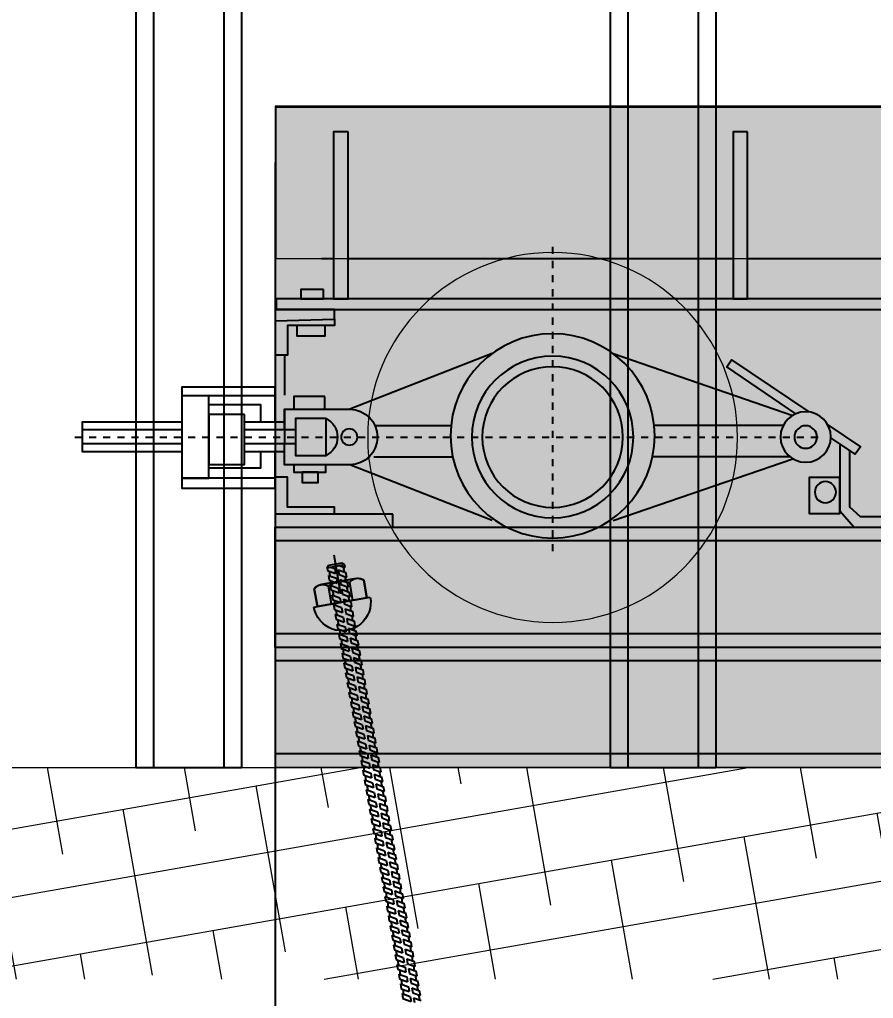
# Model space of a CAD drawing. Header units: millimetres. Extents: x 1757 to 4342, y -1901 to 53.
# Drawn here: x 3995.39 to 4007.46, y -1668.19 to -1654.36 of the extents above; entities that cross this region are included whole.
import ezdxf

# ---------------------------------------------------------------- set-up
doc = ezdxf.new("R2010")
doc.units = ezdxf.units.MM
doc.header["$LTSCALE"] = 0.1
doc.linetypes.add('осеваяX2', pattern=[101.60000000000001, 63.5, -12.7, 12.7, -12.7])
doc.layers.add('ШПАЛА', color=252, linetype='Continuous')
doc.styles.get("Standard").update_dxf_attribs({"font": 'txt.shx'})
doc.dimstyles.new('ISO-25', dxfattribs={"dimtxt": 2.5, "dimasz": 2.5, "dimexe": 1.25, "dimexo": 0, "dimtad": 1, "dimdec": 0, "dimtxsty": 'Standard', "dimcen": 2.5, "dimadec": 0, "dimazin": 0, "dimtfac": 1, "dimtdec": 0, "dimtmove": 0, "dimatfit": 3, "dimfxl": 1, "dimarcsym": 0})

# ---------------------------------------------------------------- blocks, each defined once
blk = doc.blocks.new('11.2bkjrjdfz')
for p, q in [((171739.3817724172, -80617.6178189661), (171257.249636961, -82551.34419530969)), ((171763.6391655741, -80623.66586635607), (171281.5070301178, -82557.39224269967)), ((171860.1835903386, -80647.7370949681), (171378.0514548823, -82581.46347131184)), ((171884.4409834955, -80653.78514235807), (171402.3088480392, -82587.51151870184)), ((171402.3088480392, -82587.51151870184), (171257.2496369609, -82551.34419531))]:
    blk.add_line(p, q)
blk = doc.blocks.new('*D675')
at = {"color": 0, "lineweight": -2}
for p, q in [((3999.001934812895, -1656.376397116974), (3999.001934812895, -1671.397398385909)), ((3959.001934812895, -1664.92366975772), (3959.001934812895, -1671.397398385909)), ((3961.501934812895, -1670.147398385909), (3996.501934812895, -1670.147398385909))]:
    blk.add_line(p, q, dxfattribs=at)
at = {"color": 0, "lineweight": 15}
for points in [[(3961.501934812895, -1669.730731719242), (3961.501934812895, -1670.564065052575), (3959.001934812895, -1670.147398385909)], [(3996.501934812895, -1669.730731719242), (3996.501934812895, -1670.564065052575), (3999.001934812895, -1670.147398385909)]]:
    blk.add_solid(points, dxfattribs=at)
at = {"layer": 'Defpoints', "color": 0, "lineweight": 15}
for p in [(3999.001934812895, -1656.376397116974), (3959.001934812895, -1664.92366975772), (3999.001934812895, -1670.147398385909)]:
    blk.add_point(p, dxfattribs=at)
at = {"color": 0, "lineweight": 0, "insert": (3979.001934812895, -1668.272398385909), "char_height": 2.5, "attachment_point": 5}
blk.add_mtext('3-4м', dxfattribs=at)
blk = doc.blocks.new('Гайка')
h = blk.add_hatch(color=253)
edge = h.paths.add_edge_path()
edge.add_line((-147963.5914664633, -9588.257982503914), (-147882.6194683361, -9588.257982503914))
edge.add_arc((-147923.1054673997, -9588.25715307321), 40.4859990721161, 359.9988261897975, 540.0011738102031)
h = blk.add_hatch(color=253)
h.paths.add_polyline_path([(-147887.6201123361, -9613.650001002365), (-147887.6201123357, -9588.257982503914)], flags=17)
edge = h.paths.add_edge_path()
edge.add_line((-147923.1057894015, -9617.809216580075), (-147898.6277809365, -9617.809216579617))
edge.add_arc((-147897.825450868, -9602.79073779824), 14.90209824058387, 226.7781060427316, 313.2218939938403)
edge.add_arc((-147923.1057894042, -9588.030302697149), 29.72582322397604, 239.5268307540591, 269.999999964982)
edge.add_arc((-147948.386127935, -9602.790737797322), 14.90209824058387, 226.7781060427316, 313.2218939938403)
edge.add_line((-147923.1057894015, -9617.809216580075), (-147947.5837978661, -9617.809216580526))
edge.add_line((-147958.5914664717, -9613.650001000702), (-147958.5914664718, -9588.257982503914))
edge.add_line((-147948.6866892791, -9617.809216580727), (-147923.1057894015, -9617.809216580075))
edge.add_arc((-147923.1057894042, -9588.030302697149), 29.72582322397604, 269.999999964982, 300.473169242115)
edge.add_line((-147897.5248895267, -9617.809216578795), (-147923.1057894015, -9617.809216580075))
edge.add_line((-147938.1807894028, -9588.257982503914), (-147938.1807894035, -9613.650001004571))
edge.add_line((-147908.0307894024, -9613.650001005322), (-147908.0307894016, -9588.257982503914))
edge.add_line((-147963.5914664633, -9588.257982503914), (-147882.6194683361, -9588.257982503914))
for points in [[(-147887.6201123357, -9588.257982503914), (-147958.5914664718, -9588.257982504078), (-147958.5914664717, -9613.650001000702), (-147957.219988533, -9614.792214327585), (-147955.861389113, -9615.68232428979), (-147954.2363973277, -9616.496462149029), (-147953.0857514577, -9616.932380937955), (-147948.6866892791, -9617.809216580727), (-147897.5248895267, -9617.809216578795), (-147895.9720947968, -9617.577137063961), (-147893.3142609388, -9616.993614175744), (-147891.7555919207, -9616.400636560988), (-147890.6136148913, -9615.831518212686), (-147888.8216021365, -9614.665216312807), (-147887.6201123338, -9613.650001004075)], [(-147887.6201123361, -9613.650001002365), (-147887.6201123357, -9588.257982503914)]]:
    blk.add_hatch(color=253).paths.add_polyline_path(points)
at = {"color": 0}
for p, q in [((-147958.5914664717, -9613.650001000702), (-147958.5914664718, -9588.257982503914)), ((-147938.1807894028, -9588.257982503914), (-147938.1807894035, -9613.650001004571)), ((-147908.0307894024, -9613.650001005322), (-147908.0307894016, -9588.257982503914)), ((-147887.6201123357, -9588.257982503914), (-147887.6201123361, -9613.650001002365)), ((-147887.6201123361, -9613.650001002365), (-147887.6201123357, -9588.257982503914)), ((-147948.6866892791, -9617.809216580727), (-147923.1057894015, -9617.809216580075)), ((-147923.1057894015, -9617.809216580075), (-147947.5837978661, -9617.809216580526)), ((-147897.5248895267, -9617.809216578795), (-147923.1057894015, -9617.809216580075)), ((-147923.1057894015, -9617.809216580075), (-147898.6277809365, -9617.809216579617))]:
    blk.add_line(p, q, dxfattribs=at)
blk.add_lwpolyline([(-147887.6201123357, -9588.257982503914), (-147958.5914664718, -9588.257982504078), (-147958.5914664717, -9613.650001000702), (-147957.219988533, -9614.792214327585), (-147955.861389113, -9615.68232428979), (-147954.2363973277, -9616.496462149029), (-147953.0857514577, -9616.932380937955), (-147948.6866892791, -9617.809216580727), (-147897.5248895267, -9617.809216578795), (-147895.9720947968, -9617.577137063961), (-147893.3142609388, -9616.993614175744), (-147891.7555919207, -9616.400636560988), (-147890.6136148913, -9615.831518212686), (-147888.8216021365, -9614.665216312807), (-147887.6201123338, -9613.650001004075), (-147887.6201123338, -9588.257982503914), (-147958.5914664718, -9588.257982504078)])
for centre, radius, start, end in [((-147948.386127935, -9602.790737797322), 14.90209824058387, 226.7781060427316, 313.2218939938403), ((-147923.1057894042, -9588.030302697149), 29.72582322397604, 239.5268307540591, 269.999999964982), ((-147923.1057894042, -9588.030302697149), 29.72582322397604, 269.999999964982, 300.473169242115), ((-147897.825450868, -9602.79073779824), 14.90209824058387, 226.7781060427316, 313.2218939938403)]:
    blk.add_arc(centre, radius, start, end, dxfattribs=at)
at = {"layer": 'ШПАЛА', "color": 7}
blk.add_line((-147963.5914664633, -9588.257982503914), (-147882.6194683361, -9588.257982503914), dxfattribs=at)
blk.add_arc((-147923.1054673997, -9588.25715307321), 40.4859990721161, 359.9988261897975, 180.001173810203, dxfattribs=at)
blk = doc.blocks.new('Анкер L 1500 мм')
at = {"color": 0}
for p, q in [((30432.1067774958, 189415.5354280006), (30442.60050894865, 189421.5939866797)), ((30442.60050894864, 189414.5939866797), (30442.60050894865, 189421.5939866797)), ((30447.10050894865, 189417.1920628911), (30447.10050894864, 189424.1920628911)), ((30447.10050894865, 189417.1920628911), (30457.10677749582, 189422.9691847304)), ((30432.1067774958, 189408.5354280006), (30442.60050894864, 189414.5939866797)), ((30432.1067774958, 189401.5649034437), (30442.60050894864, 189407.6234621228)), ((30442.60050894864, 189400.6234621228), (30442.60050894864, 189407.6234621228)), ((30447.10050894865, 189410.2215383342), (30457.10677749582, 189415.9986601735)), ((30447.10050894865, 189403.2215383342), (30447.10050894864, 189410.2215383342)), ((30447.10050894864, 189403.2215383341), (30457.10677749582, 189408.9986601735)), ((30432.10677749579, 189394.5649034437), (30442.60050894865, 189400.6234621228)), ((30432.10677749579, 189387.5761343157), (30442.60050894864, 189393.6346929948)), ((30442.60050894864, 189386.6346929948), (30442.60050894864, 189393.6346929948)), ((30447.10050894865, 189396.2327692062), (30457.10677749582, 189402.0098910454)), ((30447.10050894865, 189389.2327692062), (30447.10050894865, 189396.2327692062)), ((30447.10050894866, 189389.2327692061), (30457.10677749582, 189395.0098910454)), ((30432.1067774958, 189380.5761343157), (30442.60050894864, 189386.6346929948)), ((30432.1067774958, 189373.668343274), (30442.60050894864, 189379.7269019531)), ((30442.60050894864, 189372.726901953), (30442.60050894864, 189379.7269019531)), ((30447.10050894865, 189382.3249781644), (30457.10677749582, 189388.1021000037)), ((30447.10050894866, 189375.3249781644), (30447.10050894865, 189382.3249781645)), ((30447.10050894865, 189375.3249781644), (30457.10677749582, 189381.1021000037)), ((30432.1067774958, 189366.668343274), (30442.60050894864, 189372.7269019531)), ((30432.1067774958, 189359.6978187171), (30442.60050894864, 189365.7563773962)), ((30442.60050894864, 189358.7563773961), (30442.60050894864, 189365.7563773962)), ((30447.10050894866, 189368.3544536075), (30457.10677749582, 189374.1315754468)), ((30447.10050894866, 189361.3544536075), (30447.10050894866, 189368.3544536076)), ((30447.10050894866, 189361.3544536075), (30457.10677749582, 189367.1315754468)), ((30432.10677749579, 189352.6978187171), (30442.60050894863, 189358.7563773961)), ((30432.10677749579, 189345.7272941602), (30442.60050894864, 189351.7858528393)), ((30442.60050894863, 189344.7858528393), (30442.60050894864, 189351.7858528393)), ((30447.10050894865, 189354.3839290506), (30457.10677749582, 189360.1610508899)), ((30447.10050894866, 189347.3839290506), (30447.10050894866, 189354.3839290506)), ((30447.10050894865, 189347.3839290506), (30457.10677749582, 189353.1610508899)), ((30432.10677749579, 189338.7272941602), (30442.60050894864, 189344.7858528393)), ((30432.10677749578, 189331.7385250322), (30442.60050894863, 189337.7970837113)), ((30442.60050894863, 189330.7970837113), (30442.60050894863, 189337.7970837112)), ((30447.10050894866, 189340.3951599226), (30457.10677749582, 189346.1722817619)), ((30447.10050894866, 189333.3951599226), (30447.10050894866, 189340.3951599226)), ((30447.10050894866, 189333.3951599226), (30457.10677749582, 189339.1722817619)), ((30432.10677749578, 189324.7385250322), (30442.60050894863, 189330.7970837113)), ((30432.10677749579, 189317.7385250321), (30442.60050894863, 189323.7970837113)), ((30442.60050894863, 189317.2612762122), (30442.60050894863, 189323.7970837112)), ((30447.10050894866, 189326.3951599226), (30457.10677749582, 189332.1722817619)), ((30447.10050894866, 189319.8593524236), (30447.10050894866, 189326.3951599226)), ((30447.10050894866, 189319.8593524236), (30457.10677749582, 189325.6364742628)), ((30432.10677749579, 189311.2027175331), (30442.60050894863, 189317.2612762122)), ((30432.10677749579, 189304.2027175331), (30442.60050894862, 189310.2612762122)), ((30442.60050894863, 189303.2907516553), (30442.60050894863, 189310.2612762121)), ((30447.10050894866, 189312.8593524236), (30457.10677749582, 189318.6364742628)), ((30447.10050894866, 189305.8888278667), (30447.10050894866, 189312.8593524236)), ((30447.10050894865, 189305.8888278666), (30457.10677749582, 189311.665949706)), ((30432.1067774958, 189297.2321929762), (30442.60050894863, 189303.2907516553)), ((30432.10677749579, 189290.2321929762), (30442.60050894863, 189296.2907516553)), ((30442.60050894863, 189289.3202270984), (30442.60050894863, 189296.2907516553)), ((30447.10050894865, 189298.8888278667), (30457.10677749582, 189304.665949706)), ((30447.10050894865, 189291.9183033097), (30447.10050894865, 189298.8888278667)), ((30447.10050894865, 189291.9183033097), (30457.10677749582, 189297.6954251491)), ((30432.1067774958, 189283.2616684192), (30442.60050894863, 189289.3202270983)), ((30432.1067774958, 189276.2616684193), (30442.60050894863, 189282.3202270984)), ((30442.60050894863, 189275.3314579704), (30442.60050894863, 189282.3202270984)), ((30447.10050894865, 189284.9183033098), (30457.10677749582, 189290.6954251491)), ((30447.10050894866, 189277.9295341818), (30447.10050894865, 189284.9183033097)), ((30447.10050894866, 189277.9295341818), (30457.10677749582, 189283.706656021)), ((30432.1067774958, 189269.2728992913), (30442.60050894863, 189275.3314579704)), ((30432.10677749579, 189262.2728992912), (30442.60050894863, 189268.3314579703)), ((30442.60050894863, 189261.4770291136), (30442.60050894863, 189268.3314579703)), ((30447.10050894866, 189270.9295341817), (30457.10677749582, 189276.706656021)), ((30447.10050894865, 189264.0751053249), (30447.10050894866, 189270.9295341817)), ((30447.10050894865, 189264.0751053249), (30457.10677749582, 189269.8522271642)), ((30432.1067774958, 189255.4184704345), (30442.60050894863, 189261.4770291135)), ((30432.10677749579, 189248.4184704344), (30442.60050894863, 189254.4770291135)), ((30442.60050894863, 189247.5065045567), (30442.60050894863, 189254.4770291135)), ((30447.10050894866, 189257.0751053249), (30457.10677749582, 189262.8522271642)), ((30447.10050894865, 189250.104580768), (30447.10050894866, 189257.0751053249)), ((30447.10050894866, 189250.1045807681), (30457.10677749582, 189255.8817026073)), ((30432.1067774958, 189241.4479458776), (30442.60050894862, 189247.5065045567)), ((30432.10677749579, 189234.4479458775), (30442.60050894862, 189240.5065045566)), ((30442.60050894863, 189233.5359799997), (30442.60050894862, 189240.5065045566)), ((30447.10050894865, 189243.104580768), (30457.10677749582, 189248.8817026073)), ((30447.10050894866, 189236.1340562111), (30447.10050894865, 189243.104580768)), ((30447.10050894866, 189236.1340562111), (30457.10677749582, 189241.9111780504)), ((30432.10677749579, 189227.4774213206), (30442.60050894863, 189233.5359799997)), ((30447.10050894866, 189229.1340562111), (30457.10677749582, 189234.9111780504)), ((30447.10050894865, 189222.1452870831), (30447.10050894866, 189229.1340562111)), ((30447.10050894865, 189222.1452870831), (30457.10677749582, 189227.9224089224)), ((30432.1067774958, 189220.4774213206), (30442.60050894862, 189226.5359799997)), ((30432.1067774958, 189213.4886521926), (30442.60050894863, 189219.5472108717)), ((30442.60050894863, 189219.5472108717), (30442.60050894862, 189226.5359799997)), ((30447.10050894865, 189215.145287083), (30457.10677749582, 189220.9224089224)), ((30447.10050894865, 189208.2374960414), (30447.10050894865, 189215.145287083)), ((30447.10050894865, 189208.2374960413), (30457.10677749582, 189214.0146178806)), ((30432.10677749579, 189206.4886521926), (30442.60050894864, 189212.5472108717)), ((30432.1067774958, 189199.5808611509), (30442.60050894863, 189205.63941983)), ((30442.60050894863, 189205.63941983), (30442.60050894864, 189212.5472108717)), ((30447.10050894865, 189201.2374960413), (30457.10677749582, 189207.0146178806)), ((30447.10050894866, 189194.2669714844), (30447.10050894865, 189201.2374960413)), ((30447.10050894866, 189194.2669714844), (30457.10677749582, 189200.0440933237)), ((30432.1067774958, 189192.5808611509), (30442.60050894863, 189198.63941983)), ((30432.1067774958, 189185.610336594), (30442.60050894863, 189191.6688952731)), ((30442.60050894864, 189191.668895273), (30442.60050894863, 189198.63941983)), ((30447.10050894866, 189187.2669714844), (30457.10677749582, 189193.0440933237)), ((30447.10050894866, 189180.2964469276), (30447.10050894866, 189187.2669714844)), ((30447.10050894867, 189180.2964469276), (30457.10677749582, 189186.0735687668)), ((30432.1067774958, 189178.610336594), (30442.60050894863, 189184.6688952731)), ((30432.1067774958, 189171.6398120371), (30442.60050894863, 189177.6983707162)), ((30442.60050894863, 189177.6983707162), (30442.60050894864, 189184.668895273)), ((30447.10050894866, 189173.2964469276), (30457.10677749582, 189179.0735687668)), ((30447.10050894867, 189166.3076777996), (30447.10050894866, 189173.2964469276)), ((30447.10050894867, 189166.3076777996), (30457.10677749582, 189172.0847996388)), ((30432.10677749581, 189164.6398120371), (30442.60050894862, 189170.6983707162)), ((30432.1067774958, 189157.6510429091), (30442.60050894862, 189163.7096015882)), ((30442.60050894863, 189163.7096015882), (30442.60050894863, 189170.6983707162)), ((30447.10050894866, 189159.2952437644), (30457.10677749582, 189165.0723656037)), ((30447.10050894867, 189152.5567655955), (30447.10050894866, 189159.2952437644)), ((30447.10050894866, 189152.5567655955), (30457.10677749582, 189158.3338874348)), ((30432.10677749581, 189150.6386088739), (30442.60050894863, 189156.697167553)), ((30432.10677749581, 189143.900130705), (30442.60050894863, 189149.9586893841)), ((30442.60050894863, 189149.9586893841), (30442.60050894863, 189156.697167553)), ((30447.10050894865, 189145.5567655955), (30457.10677749582, 189151.3338874348)), ((30447.10050894865, 189138.5862410386), (30447.10050894866, 189145.5567655955)), ((30447.10050894865, 189138.5862410387), (30457.10677749582, 189144.3633628779)), ((30432.10677749579, 189136.9001307051), (30442.60050894864, 189142.9586893842)), ((30432.1067774958, 189129.9296061482), (30442.60050894864, 189135.9881648273)), ((30442.60050894863, 189135.9881648273), (30442.60050894864, 189142.9586893841)), ((30447.10050894865, 189131.5862410386), (30457.10677749582, 189137.3633628779)), ((30447.10050894866, 189124.6157164817), (30447.10050894865, 189131.5862410386)), ((30447.10050894865, 189124.6157164817), (30457.10677749582, 189130.392838321)), ((30432.1067774958, 189122.9296061482), (30442.60050894863, 189128.9881648273)), ((30432.10677749581, 189115.9590815913), (30442.60050894863, 189122.0176402704)), ((30442.60050894863, 189122.0176402704), (30442.60050894863, 189128.9881648273)), ((30447.10050894866, 189117.6157164817), (30457.10677749582, 189123.392838321)), ((30447.10050894866, 189110.6269473537), (30447.10050894866, 189117.6157164818)), ((30447.10050894866, 189110.6269473537), (30457.10677749582, 189116.404069193)), ((30432.1067774958, 189108.9590815913), (30442.60050894863, 189115.0176402704)), ((30432.1067774958, 189101.9703124632), (30442.60050894862, 189108.0288711424)), ((30442.60050894863, 189108.0288711423), (30442.60050894863, 189115.0176402704)), ((30447.10050894866, 189103.6269473537), (30457.10677749582, 189109.404069193)), ((30447.10050894866, 189096.7725184969), (30447.10050894866, 189103.6269473537)), ((30447.10050894866, 189096.7725184968), (30457.10677749582, 189102.5496403361)), ((30432.1067774958, 189094.9703124632), (30442.60050894863, 189101.0288711423)), ((30432.1067774958, 189088.1158836064), (30442.60050894863, 189094.1744422855)), ((30442.60050894863, 189094.1744422854), (30442.60050894863, 189101.0288711423)), ((30447.10050894866, 189089.7725184968), (30457.10677749582, 189095.5496403361)), ((30447.10050894867, 189082.8019939401), (30447.10050894866, 189089.7725184968)), ((30447.10050894867, 189082.80199394), (30457.10677749582, 189088.5791157793)), ((30432.1067774958, 189081.1158836064), (30442.60050894863, 189087.1744422855)), ((30432.1067774958, 189074.1453590495), (30442.60050894862, 189080.2039177286)), ((30442.60050894862, 189080.2039177286), (30442.60050894863, 189087.1744422854)), ((30447.10050894866, 189075.80199394), (30457.10677749582, 189081.5791157793)), ((30447.10050894866, 189068.831469383), (30447.10050894866, 189075.80199394)), ((30447.10050894866, 189068.8314693831), (30457.10677749582, 189074.6085912223)), ((30432.1067774958, 189067.1453590495), (30442.60050894862, 189073.2039177286)), ((30432.10677749581, 189060.1748344926), (30442.60050894862, 189066.2333931717)), ((30442.60050894863, 189066.2333931717), (30442.60050894863, 189073.2039177286)), ((30447.10050894866, 189061.8314693831), (30457.10677749582, 189067.6085912224)), ((30447.10050894867, 189054.8427002551), (30447.10050894866, 189061.8314693831)), ((30432.1067774958, 189053.1748344926), (30442.60050894862, 189059.2333931717)), ((30432.10677749581, 189046.1860653646), (30442.60050894863, 189052.2446240437)), ((30442.60050894863, 189052.2446240436), (30442.60050894863, 189059.2333931717)), ((30447.10050894867, 189054.842700255), (30457.10677749582, 189060.6198220943)), ((30447.10050894866, 189047.842700255), (30457.10677749582, 189053.6198220943)), ((30447.10050894867, 189040.9349092133), (30447.10050894866, 189047.8427002551)), ((30432.10677749581, 189039.1860653645), (30442.60050894863, 189045.2446240437)), ((30432.10677749581, 189032.2782743229), (30442.60050894862, 189038.336833002)), ((30442.60050894863, 189038.336833002), (30442.60050894863, 189045.2446240436)), ((30447.10050894867, 189040.9349092133), (30457.10677749582, 189046.7120310526)), ((30447.10050894865, 189033.9349092134), (30457.10677749582, 189039.7120310526)), ((30447.10050894865, 189026.9643846564), (30447.10050894865, 189033.9349092133)), ((30432.10677749581, 189025.2782743229), (30442.60050894862, 189031.336833002)), ((30432.10677749582, 189018.307749766), (30442.60050894863, 189024.3663084451)), ((30442.60050894863, 189024.3663084451), (30442.60050894863, 189031.336833002)), ((30447.10050894865, 189026.9643846564), (30457.10677749582, 189032.7415064957)), ((30447.10050894866, 189019.9643846565), (30457.10677749582, 189025.7415064957)), ((30447.10050894866, 189012.9938600996), (30447.10050894865, 189019.9643846565)), ((30432.10677749582, 189011.307749766), (30442.60050894863, 189017.3663084451)), ((30432.10677749582, 189004.3372252091), (30442.60050894863, 189010.3957838882)), ((30442.60050894864, 189010.3957838882), (30442.60050894863, 189017.3663084451)), ((30447.10050894866, 189012.9938600996), (30457.10677749582, 189018.7709819388)), ((30447.10050894865, 189005.9938600996), (30457.10677749582, 189011.7709819388)), ((30447.10050894865, 188999.0050909715), (30447.10050894865, 189005.9938600995)), ((30432.1067774958, 188997.337225209), (30442.60050894864, 189003.3957838881)), ((30432.10677749581, 188990.348456081), (30442.60050894864, 188996.4070147601)), ((30442.60050894864, 188996.4070147601), (30442.60050894864, 189003.3957838882)), ((30447.10050894865, 188999.0050909715), (30457.10677749582, 189004.7822128108)), ((30447.10050894866, 188992.0050909715), (30457.10677749582, 188997.7822128108)), ((30447.10050894865, 188985.0050909715), (30447.10050894866, 188992.0050909715)), ((30432.10677749581, 188983.348456081), (30442.60050894864, 188989.4070147601)), ((30432.10677749581, 188976.348456081), (30442.60050894864, 188982.4070147601)), ((30442.60050894864, 188982.4070147601), (30442.60050894864, 188989.4070147602)), ((30447.10050894866, 188985.0050909715), (30457.10677749582, 188990.7822128108)), ((30447.10050894865, 188977.9540311727), (30457.10677749582, 188983.7311530121)), ((30447.10050894865, 188970.9540311728), (30447.10050894865, 188977.9540311728)), ((30432.10677749583, 188969.2973962823), (30442.60050894864, 188975.3559549614)), ((30432.10677749582, 188962.2973962823), (30442.60050894865, 188968.3559549614)), ((30442.60050894864, 188968.3559549614), (30442.60050894864, 188975.3559549614)), ((30447.10050894864, 188970.9540311727), (30457.10677749582, 188976.7311530121)), ((30447.10050894865, 188963.9835066159), (30457.10677749582, 188969.7606284552)), ((30447.10050894865, 188956.9835066159), (30447.10050894865, 188963.9835066159)), ((30432.10677749583, 188955.3268717254), (30442.60050894864, 188961.3854304045)), ((30432.10677749583, 188948.3268717254), (30442.60050894864, 188954.3854304045)), ((30442.60050894864, 188954.3854304045), (30442.60050894865, 188961.3854304046)), ((30447.10050894865, 188956.9835066159), (30457.10677749582, 188962.7606284552)), ((30447.10050894865, 188950.0129820591), (30457.10677749582, 188955.7901038983)), ((30432.10677749582, 188941.3563471686), (30442.60050894864, 188947.4149058477)), ((30432.10677749582, 188934.3563471685), (30442.60050894864, 188940.4149058477)), ((30442.60050894864, 188940.4149058477), (30442.60050894864, 188947.4149058477)), ((30447.10050894865, 188943.012982059), (30447.10050894865, 188950.012982059)), ((30447.10050894865, 188943.012982059), (30457.10677749582, 188948.7901038983)), ((30447.10050894865, 188936.0242129309), (30457.10677749582, 188941.8013347703)), ((30432.10677749582, 188927.3675780405), (30442.60050894864, 188933.4261367196)), ((30432.10677749582, 188920.3675780405), (30442.60050894865, 188926.4261367196)), ((30442.60050894865, 188926.4261367196), (30442.60050894864, 188933.4261367196)), ((30447.10050894865, 188929.024212931), (30447.10050894865, 188936.024212931)), ((30447.10050894865, 188929.024212931), (30457.10677749582, 188934.8013347703)), ((30447.10050894865, 188922.1697840741), (30457.10677749582, 188927.9469059134)), ((30432.10677749581, 188913.5131491836), (30442.60050894864, 188919.5717078627)), ((30432.10677749581, 188906.5131491836), (30442.60050894864, 188912.5717078627)), ((30442.60050894864, 188912.5717078628), (30442.60050894864, 188919.5717078627)), ((30447.10050894865, 188915.1697840741), (30447.10050894865, 188922.1697840741)), ((30447.10050894865, 188915.1697840741), (30457.10677749582, 188920.9469059134)), ((30447.10050894865, 188908.1992595173), (30457.10677749582, 188913.9763813565)), ((30432.10677749582, 188899.5426246268), (30442.60050894864, 188905.6011833059)), ((30432.10677749582, 188892.5426246268), (30442.60050894864, 188898.6011833059)), ((30442.60050894864, 188898.6011833059), (30442.60050894864, 188905.6011833059)), ((30447.10050894865, 188901.1992595172), (30447.10050894865, 188908.1992595172)), ((30447.10050894865, 188901.1992595172), (30457.10677749582, 188906.9763813565)), ((30447.10050894865, 188894.2287349604), (30457.10677749582, 188900.0058567996)), ((30432.10677749581, 188885.5721000699), (30442.60050894864, 188891.630658749)), ((30432.10677749582, 188878.5721000699), (30442.60050894863, 188884.630658749)), ((30442.60050894864, 188884.630658749), (30442.60050894864, 188891.630658749)), ((30447.10050894864, 188887.2287349603), (30447.10050894865, 188894.2287349603)), ((30447.10050894864, 188887.2287349603), (30457.10677749582, 188893.0058567996)), ((30447.10050894865, 188880.2399658323), (30457.10677749582, 188886.0170876716)), ((30432.10677749581, 188871.5833309418), (30442.60050894863, 188877.641889621)), ((30432.10677749582, 188864.5833309419), (30442.60050894864, 188870.641889621)), ((30442.60050894864, 188870.641889621), (30442.60050894864, 188877.641889621)), ((30447.10050894864, 188873.2399658323), (30447.10050894865, 188880.2399658323)), ((30447.10050894865, 188873.2399658324), (30457.10677749582, 188879.0170876716)), ((30447.10050894865, 188866.3321747906), (30457.10677749582, 188872.1092966299)), ((30432.10677749582, 188857.6755399002), (30442.60050894864, 188863.7340985792)), ((30432.10677749582, 188850.6755399001), (30442.60050894864, 188856.7340985792)), ((30442.60050894864, 188856.7340985792), (30442.60050894864, 188863.7340985793)), ((30447.10050894864, 188859.3321747906), (30447.10050894864, 188866.3321747906)), ((30447.10050894865, 188859.3321747906), (30457.10677749582, 188865.1092966299)), ((30447.10050894864, 188852.3616502337), (30457.10677749582, 188858.138772073)), ((30432.10677749582, 188843.7050153432), (30442.60050894865, 188849.7635740223)), ((30432.10677749583, 188836.7050153432), (30442.60050894864, 188842.7635740223)), ((30442.60050894864, 188842.7635740223), (30442.60050894864, 188849.7635740223)), ((30447.10050894864, 188845.3616502337), (30447.10050894864, 188852.3616502336)), ((30447.10050894864, 188845.3616502337), (30457.10677749582, 188851.138772073)), ((30447.10050894863, 188838.3911256768), (30457.10677749582, 188844.1682475161)), ((30432.10677749582, 188829.7344907863), (30442.60050894864, 188835.7930494655)), ((30432.10677749582, 188822.7344907863), (30442.60050894864, 188828.7930494655)), ((30442.60050894864, 188828.7930494655), (30442.60050894864, 188835.7930494655)), ((30444.60050894864, 188781.5412953157), (30444.60050894864, 188837.588444924)), ((30447.10050894864, 188831.3911256768), (30447.10050894864, 188838.3911256768)), ((30447.10050894864, 188831.3911256768), (30457.10677749582, 188837.1682475161)), ((30447.10050894864, 188824.4023565488), (30457.10677749582, 188830.1794783881)), ((30432.10677749583, 188815.7457216583), (30442.60050894864, 188821.8042803374)), ((30432.10677749583, 188808.7457216583), (30442.60050894864, 188814.8042803374)), ((30442.60050894864, 188814.8042803374), (30442.60050894864, 188821.8042803374)), ((30447.10050894864, 188817.4023565488), (30447.10050894864, 188824.4023565488)), ((30447.10050894864, 188817.4023565488), (30457.10677749582, 188823.1794783881)), ((30447.10050894864, 188810.4023565488), (30457.10677749582, 188816.1794783881)), ((30432.10677749582, 188801.7457216583), (30442.60050894866, 188807.8042803374)), ((30437.32342243193, 188797.7575530164), (30442.60050894864, 188800.8042803374)), ((30442.60050894864, 188800.8042803374), (30442.60050894865, 188807.8042803374)), ((30447.10050894864, 188803.4023565488), (30447.10050894864, 188810.4023565488)), ((30447.10050894864, 188803.4023565488), (30457.10677749582, 188809.1794783881)), ((30449.5404511343, 188797.7575530165), (30457.10677749582, 188802.1259735781)), ((30432.12117931271, 188797.7571130852), (30435.12073938141, 188794.7575530164)), ((30457.10677749582, 188797.7560509969), (30454.10827951537, 188794.7575530165))]:
    blk.add_line(p, q, dxfattribs=at)
for p, q in [((30455.10677749582, 189421.814484192), (30455.10677749582, 189414.8439596351)), ((30432.10677749579, 189408.5354280006), (30432.1067774958, 189415.5354280006)), ((30434.10677749585, 189402.7196039821), (30434.10677749585, 189409.690128539)), ((30455.10677749582, 189407.8439596351), (30455.10677749583, 189400.855190507)), ((30457.10677749584, 189415.9986601735), (30457.10677749584, 189408.9986601735)), ((30432.10677749579, 189394.5649034437), (30432.1067774958, 189401.5649034437)), ((30434.10677749584, 189388.7308348541), (30434.10677749585, 189395.7196039821)), ((30455.10677749583, 189393.855190507), (30455.10677749583, 189386.9473994653)), ((30457.10677749584, 189402.0098910454), (30457.10677749584, 189395.0098910455)), ((30432.1067774958, 189380.5761343157), (30432.10677749579, 189387.5761343156)), ((30434.10677749584, 189374.8230438124), (30434.10677749584, 189381.7308348541)), ((30455.10677749583, 189379.9473994653), (30455.10677749583, 189372.9768749084)), ((30457.10677749584, 189388.1021000038), (30457.10677749584, 189381.1021000037)), ((30432.10677749579, 189366.668343274), (30432.10677749579, 189373.6683432739)), ((30434.10677749584, 189360.8525192555), (30434.10677749584, 189367.8230438124)), ((30455.10677749583, 189365.9768749084), (30455.10677749583, 189359.0063503516)), ((30457.10677749584, 189374.1315754469), (30457.10677749584, 189367.1315754469)), ((30432.10677749579, 189352.6978187171), (30432.10677749579, 189359.6978187171)), ((30434.10677749583, 189346.8819946985), (30434.10677749584, 189353.8525192555)), ((30455.10677749583, 189352.0063503516), (30455.10677749583, 189345.0175812236)), ((30457.10677749583, 189360.1610508899), (30457.10677749584, 189353.1610508899)), ((30432.10677749578, 189338.7272941601), (30432.10677749578, 189345.7272941601)), ((30434.10677749583, 189332.8932255706), (30434.10677749583, 189339.8819946985)), ((30455.10677749583, 189338.0175812236), (30455.10677749582, 189331.0175812235)), ((30457.10677749584, 189346.1722817619), (30457.10677749584, 189339.1722817619)), ((30432.10677749579, 189324.7385250322), (30432.10677749578, 189331.7385250322)), ((30434.10677749583, 189318.8932255705), (30434.10677749583, 189325.8932255706)), ((30455.10677749582, 189324.4817737245), (30455.10677749583, 189317.4817737245)), ((30457.10677749584, 189332.1722817619), (30457.10677749584, 189325.6364742629)), ((30432.10677749579, 189311.2027175331), (30432.10677749579, 189317.7385250321)), ((30434.10677749583, 189305.3574180715), (30434.10677749583, 189312.3574180715)), ((30455.10677749582, 189310.5112491676), (30455.10677749582, 189303.5112491676)), ((30457.10677749584, 189318.6364742629), (30457.10677749584, 189311.665949706)), ((30432.1067774958, 189297.2321929762), (30432.10677749579, 189304.2027175331)), ((30434.10677749583, 189291.3868935146), (30434.10677749583, 189298.3868935146)), ((30455.10677749582, 189296.5407246107), (30455.10677749581, 189289.5407246106)), ((30457.10677749584, 189304.665949706), (30457.10677749584, 189297.6954251491)), ((30432.1067774958, 189283.2616684193), (30432.1067774958, 189290.2321929762)), ((30434.10677749583, 189277.4163689576), (30434.10677749583, 189284.4163689576)), ((30455.10677749581, 189282.5519554826), (30455.10677749581, 189275.5519554826)), ((30457.10677749584, 189290.6954251491), (30457.10677749584, 189283.706656021)), ((30432.10677749579, 189269.2728992912), (30432.1067774958, 189276.2616684193)), ((30434.10677749583, 189263.4275998297), (30434.10677749583, 189270.4275998296)), ((30455.10677749581, 189268.6975266258), (30455.10677749581, 189261.6975266258)), ((30457.10677749584, 189276.706656021), (30457.10677749584, 189269.8522271642)), ((30432.1067774958, 189255.4184704344), (30432.10677749579, 189262.2728992912)), ((30434.10677749583, 189249.5731709728), (30434.10677749583, 189256.5731709728)), ((30455.10677749581, 189254.727002069), (30455.10677749581, 189247.7270020689)), ((30457.10677749584, 189262.8522271642), (30457.10677749584, 189255.8817026074)), ((30432.10677749579, 189241.4479458775), (30432.1067774958, 189248.4184704344)), ((30434.10677749582, 189235.6026464159), (30434.10677749582, 189242.6026464159)), ((30455.10677749581, 189240.756477512), (30455.10677749581, 189233.756477512)), ((30457.10677749584, 189248.8817026073), (30457.10677749583, 189241.9111780504)), ((30432.1067774958, 189227.4774213207), (30432.10677749579, 189234.4479458775)), ((30434.10677749582, 189221.632121859), (30434.10677749582, 189228.632121859)), ((30455.10677749581, 189226.767708384), (30455.10677749581, 189219.767708384)), ((30457.10677749583, 189234.9111780504), (30457.10677749583, 189227.9224089224)), ((30432.1067774958, 189213.4886521926), (30432.1067774958, 189220.4774213206)), ((30434.10677749582, 189207.643352731), (30434.10677749582, 189214.643352731)), ((30455.1067774958, 189212.8599173422), (30455.1067774958, 189205.8599173423)), ((30457.10677749583, 189220.9224089224), (30457.10677749584, 189214.0146178807)), ((30432.1067774958, 189199.5808611509), (30432.1067774958, 189206.4886521926)), ((30434.10677749582, 189193.7355616893), (30434.10677749582, 189200.7355616893)), ((30457.10677749584, 189207.0146178807), (30457.10677749584, 189200.0440933237)), ((30432.1067774958, 189185.610336594), (30432.1067774958, 189192.5808611509)), ((30434.10677749582, 189179.7650371324), (30434.10677749582, 189186.7650371324)), ((30455.1067774958, 189198.8893927853), (30455.1067774958, 189191.8893927853)), ((30457.10677749584, 189193.0440933237), (30457.10677749583, 189186.0735687668)), ((30432.1067774958, 189171.6398120371), (30432.1067774958, 189178.610336594)), ((30434.10677749582, 189165.7945125755), (30434.10677749582, 189172.7945125754)), ((30455.1067774958, 189184.9188682284), (30455.10677749581, 189177.9188682285)), ((30457.10677749583, 189179.0735687668), (30457.10677749582, 189172.0847996388)), ((30432.1067774958, 189157.651042909), (30432.1067774958, 189164.6398120371)), ((30434.10677749583, 189151.8057434474), (30434.10677749582, 189158.8057434475)), ((30455.10677749581, 189170.9300991005), (30455.10677749581, 189163.9300991005)), ((30457.10677749582, 189165.0723656037), (30457.10677749582, 189158.3338874348)), ((30432.10677749581, 189143.9001307051), (30432.10677749581, 189150.6386088739)), ((30434.10677749582, 189138.0548312434), (30434.10677749582, 189145.0548312435)), ((30455.10677749581, 189157.1791868965), (30455.10677749581, 189150.1791868964)), ((30457.10677749582, 189151.3338874349), (30457.10677749582, 189144.3633628779)), ((30432.1067774958, 189129.9296061481), (30432.1067774958, 189136.900130705)), ((30434.10677749582, 189124.0843066866), (30434.10677749582, 189131.0843066865)), ((30455.10677749581, 189143.2086623395), (30455.10677749581, 189136.2086623395)), ((30457.10677749582, 189137.3633628779), (30457.10677749582, 189130.392838321)), ((30432.1067774958, 189115.9590815912), (30432.1067774958, 189122.9296061482)), ((30434.10677749582, 189110.1137821297), (30434.10677749582, 189117.1137821296)), ((30455.10677749581, 189129.2381377826), (30455.10677749581, 189122.2381377827)), ((30457.10677749582, 189123.392838321), (30457.10677749581, 189116.404069193)), ((30432.1067774958, 189101.9703124632), (30432.1067774958, 189108.9590815912)), ((30434.10677749582, 189096.1250130016), (30434.10677749582, 189103.1250130016)), ((30455.10677749581, 189115.2493686546), (30455.10677749581, 189108.2493686546)), ((30457.10677749581, 189109.404069193), (30457.10677749581, 189102.5496403361)), ((30432.1067774958, 189088.1158836064), (30432.1067774958, 189094.9703124632)), ((30434.10677749582, 189082.2705841448), (30434.10677749582, 189089.2705841448)), ((30455.10677749581, 189101.3949397978), (30455.10677749581, 189094.3949397978)), ((30457.10677749581, 189095.5496403361), (30457.10677749581, 189088.5791157793)), ((30432.1067774958, 189074.1453590495), (30432.1067774958, 189081.1158836064)), ((30434.10677749582, 189068.300059588), (30434.10677749582, 189075.3000595879)), ((30455.10677749582, 189087.4244152409), (30455.10677749582, 189080.4244152409)), ((30457.10677749581, 189081.5791157793), (30457.10677749581, 189074.6085912223)), ((30432.1067774958, 189060.1748344925), (30432.1067774958, 189067.1453590495)), ((30434.10677749582, 189054.329535031), (30434.10677749582, 189061.329535031)), ((30455.10677749582, 189073.4538906839), (30455.10677749581, 189066.453890684)), ((30457.10677749581, 189067.6085912224), (30457.10677749581, 189060.6198220943)), ((30432.10677749581, 189046.1860653646), (30432.1067774958, 189053.1748344926)), ((30434.10677749582, 189040.3407659029), (30434.10677749582, 189047.3407659029)), ((30455.10677749581, 189059.465121556), (30455.10677749581, 189052.4651215559)), ((30457.10677749581, 189053.6198220943), (30457.10677749581, 189046.7120310526)), ((30432.10677749581, 189032.2782743229), (30432.10677749581, 189039.1860653646)), ((30434.10677749582, 189026.4329748613), (30434.10677749582, 189033.4329748612)), ((30455.10677749581, 189045.5573305142), (30455.10677749582, 189038.5573305142)), ((30457.10677749581, 189039.7120310526), (30457.10677749582, 189032.7415064957)), ((30432.10677749581, 189018.307749766), (30432.10677749581, 189025.2782743229)), ((30434.10677749582, 189012.4624503043), (30434.10677749582, 189019.4624503043)), ((30455.10677749581, 189031.5868059573), (30455.10677749581, 189024.5868059573)), ((30457.10677749582, 189025.7415064957), (30457.10677749582, 189018.7709819388)), ((30432.10677749581, 189004.337225209), (30432.10677749581, 189011.307749766)), ((30434.10677749582, 188998.4919257475), (30434.10677749582, 189005.4919257475)), ((30455.10677749581, 189017.6162814005), (30455.1067774958, 189010.6162814004)), ((30457.10677749582, 189011.7709819389), (30457.10677749582, 189004.7822128108)), ((30432.10677749581, 188990.348456081), (30432.10677749581, 188997.3372252091)), ((30455.1067774958, 189003.6275122724), (30455.1067774958, 188996.6275122724)), ((30457.10677749582, 188997.7822128108), (30457.10677749582, 188990.7822128108)), ((30432.10677749582, 188976.348456081), (30432.10677749581, 188983.348456081)), ((30434.10677749582, 188984.5031566194), (30434.10677749582, 188991.5031566194)), ((30455.1067774958, 188989.6275122724), (30455.1067774958, 188982.5764524737)), ((30457.10677749582, 188983.731153012), (30457.10677749582, 188976.731153012)), ((30432.10677749582, 188962.2973962823), (30432.10677749583, 188969.2973962823)), ((30434.10677749582, 188970.4520968207), (30434.10677749582, 188977.5031566194)), ((30455.1067774958, 188975.5764524737), (30455.1067774958, 188968.6059279167)), ((30457.10677749582, 188969.7606284552), (30457.10677749582, 188962.7606284552)), ((30432.10677749582, 188948.3268717255), (30432.10677749582, 188955.3268717255)), ((30434.10677749582, 188956.4815722638), (30434.10677749582, 188963.4520968207)), ((30455.1067774958, 188961.6059279168), (30455.10677749581, 188954.6354033599)), ((30457.10677749582, 188955.7901038983), (30457.10677749582, 188948.7901038983)), ((30432.10677749582, 188934.3563471685), (30432.10677749582, 188941.3563471685)), ((30434.10677749582, 188942.5110477069), (30434.10677749582, 188949.4815722638)), ((30455.1067774958, 188947.6354033599), (30455.1067774958, 188940.6466342319)), ((30457.10677749582, 188941.8013347703), (30457.10677749582, 188934.8013347703)), ((30432.10677749582, 188920.3675780405), (30432.10677749582, 188927.3675780405)), ((30434.10677749582, 188928.5222785789), (30434.10677749582, 188935.5110477069)), ((30455.1067774958, 188933.6466342319), (30455.10677749581, 188926.792205375)), ((30457.10677749582, 188927.9469059134), (30457.10677749582, 188920.9469059134)), ((30432.10677749582, 188906.5131491836), (30432.10677749582, 188913.5131491837)), ((30434.10677749581, 188914.667849722), (30434.10677749582, 188921.5222785789)), ((30455.10677749581, 188919.792205375), (30455.1067774958, 188912.8216808182)), ((30457.10677749582, 188913.9763813565), (30457.10677749582, 188906.9763813565)), ((30432.10677749582, 188892.5426246268), (30432.10677749582, 188899.5426246268)), ((30434.10677749582, 188900.6973251652), (30434.10677749581, 188907.667849722)), ((30455.1067774958, 188905.8216808181), (30455.1067774958, 188898.8511562613)), ((30457.10677749582, 188900.0058567996), (30457.10677749582, 188893.0058567997)), ((30432.10677749582, 188878.5721000699), (30432.10677749581, 188885.5721000699)), ((30434.10677749582, 188886.7268006082), (30434.10677749582, 188893.6973251652)), ((30455.1067774958, 188891.8511562613), (30455.10677749581, 188884.8623871332)), ((30457.10677749582, 188886.0170876716), (30457.10677749582, 188879.0170876716)), ((30432.10677749582, 188864.5833309419), (30432.10677749582, 188871.5833309418)), ((30434.10677749582, 188872.7380314803), (30434.10677749582, 188879.7268006082)), ((30455.10677749581, 188877.8623871333), (30455.1067774958, 188870.9545960915)), ((30457.10677749582, 188872.1092966299), (30457.10677749582, 188865.1092966299)), ((30432.10677749582, 188850.6755399001), (30432.10677749582, 188857.6755399001)), ((30434.10677749582, 188858.8302404385), (30434.10677749582, 188865.7380314803)), ((30455.1067774958, 188863.9545960914), (30455.10677749581, 188856.9840715346)), ((30457.10677749581, 188858.138772073), (30457.10677749582, 188851.138772073)), ((30432.10677749583, 188836.7050153432), (30432.10677749582, 188843.7050153432)), ((30434.10677749582, 188844.8597158816), (30434.10677749582, 188851.8302404385)), ((30455.10677749581, 188849.9840715346), (30455.10677749581, 188843.0135469777)), ((30457.10677749582, 188844.1682475161), (30457.10677749582, 188837.1682475161)), ((30432.10677749582, 188822.7344907863), (30432.10677749582, 188829.7344907864)), ((30434.10677749581, 188830.8891913247), (30434.10677749582, 188837.8597158816)), ((30455.10677749581, 188836.0135469777), (30455.10677749581, 188829.0247778496)), ((30457.10677749582, 188830.179478388), (30457.10677749582, 188823.1794783881)), ((30432.10677749582, 188808.7457216583), (30432.10677749582, 188815.7457216583)), ((30434.10677749582, 188816.9004221967), (30434.10677749581, 188823.8891913247)), ((30455.10677749581, 188822.0247778497), (30455.10677749582, 188815.0247778497)), ((30457.10677749582, 188816.1794783881), (30457.10677749582, 188809.1794783881)), ((30432.10677749582, 188797.7575530165), (30432.10677749582, 188801.7457216583)), ((30434.10677749582, 188802.9004221967), (30434.10677749582, 188809.9004221967)), ((30455.10677749582, 188808.0247778498), (30455.10677749582, 188800.9712730398)), ((30457.10677749582, 188802.1259735781), (30457.10677749581, 188797.7560509969)), ((30432.10677749582, 188797.7575530164), (30457.10677749582, 188797.7575530165)), ((30435.12073938142, 188794.7575530164), (30454.1082795154, 188794.7575530165))]:
    blk.add_line(p, q)
at = {"layer": 'ШПАЛА', "color": 0}
blk.add_blockref('Гайка', (178367.7013851034, 198437.5538990783), dxfattribs=at)
blk = doc.blocks.new('Концевая Л80')
at = {"lineweight": 0}
blk.add_hatch(color=254, dxfattribs=at).paths.add_polyline_path([(2667.826521772891, -4515.481462411582), (4025.509167306125, -4515.481462411582), (4025.509167306125, -5449.787469562143), (2667.826521772891, -5449.787469562143)])
at = {"color": 7, "linetype": 'осеваяX2'}
for p, q in [((3633.393722996116, -4714.364638006315), (3633.393722996116, -5150.032464558259)), ((4308.356550073251, -4983.018904427066), (3254.600889332592, -4983.018904427066))]:
    blk.add_line(p, q, dxfattribs=at)
at = {"color": 7}
for p, q in [((4025.509167306125, -4725.077798532322), (4025.509167306125, -4912.768884219229)), ((2820.600491922349, -4731.085834600031), (3357.81924476102, -4731.085834600031)), ((3378.242989273742, -4731.085834600031), (3922.419224902987, -4731.085834600031)), ((3942.842969421297, -4731.085834600031), (3959.995379729196, -4731.085834600031)), ((3548.047702398151, -4865.033987099305), (3294.047946145758, -4952.371667308733)), ((3718.739743601531, -4865.033987101167), (3919.974394727498, -4943.828241577372)), ((4012.161060227081, -4867.483585601673), (4012.161060227081, -4923.660206431523)), ((4025.509167306125, -4924.973124869168), (4157.186748562381, -4924.973124869168)), ((4012.161060227081, -4943.264584165066), (4012.161060227081, -4990.704182663932)), ((4025.509167306125, -4954.155906375498), (4025.509167306125, -5352.107916275039)), ((3548.047702398151, -5101.003821756691), (3294.047946145758, -5013.666141547263)), ((3718.739743601531, -5101.003821756691), (3919.974394727498, -5022.209567280486)), ((4025.509167306125, -5041.06468398869), (4157.186748562381, -5041.06468398869))]:
    blk.add_line(p, q, dxfattribs=at)
at = {"color": 7, "lineweight": 0}
for points in [[(2667.826521772891, -4515.481462411582), (4025.509167306125, -4515.481462411582), (4025.509167306125, -5449.787469562143), (2667.826521772891, -5449.787469562143)], [(4023.969897337258, -4517.082399470732), (2667.826521772891, -4517.082399470732), (2667.826521772891, -4731.085834600031), (4023.969897337258, -4731.085834600031)], [(4025.509167306125, -5280.089121015742), (2667.826521772891, -5280.089121015742), (2667.826521772891, -5449.787469562143), (4025.509167306125, -5449.787469562143)]]:
    blk.add_lwpolyline(points, close=True, dxfattribs=at)
at = {"color": 7}
for points in [[(3357.81924476102, -4552.035349797457), (3378.242989273742, -4552.035349797457), (3378.242989273742, -4787.917261216789), (3357.81924476102, -4787.917261216789)], [(3922.419224902987, -4552.035349797457), (3942.842969417572, -4552.035349797457), (3942.842969417572, -4787.917261216789), (3922.419224902987, -4787.917261216789)], [(3957.168010633439, -4774.835614310578), (3988.877553364262, -4774.835614310578), (3988.877553364262, -4787.917261216789), (3957.168010633439, -4787.917261216789)], [(2667.826521772891, -4787.917261216789), (4024.171549517661, -4787.917261216789), (4024.171549517661, -4802.999983131886), (2667.826521772891, -4802.999983131886)], [(3941.51797791943, -4802.999983131886), (4025.509167306125, -4802.999983131886), (4025.509167306125, -4818.923341376707), (3941.51797791943, -4816.374689854681)], [(3954.728811059147, -4825.426283927634), (3994.975540803745, -4825.426283927634), (3994.975540803745, -4840.054908808321), (3954.728811059147, -4840.054908808321)], [(3955.127083027735, -4925.771216766909), (3998.792726092041, -4925.771216766909), (3998.792726092041, -4943.828241577372), (3955.127083027735, -4943.828241577372)], [(4119.139734597877, -4924.973124869168), (4157.186748562381, -4924.973124869168), (4157.186748562381, -5041.06468398869), (4119.139734597877, -5041.06468398869)], [(3953.526582414284, -4957.029901573434), (3996.788143981248, -4957.029901573434), (3996.788143981248, -5009.007907284424), (3953.526582414284, -5009.007907284424)], [(4068.577255891636, -4950.988536348566), (4119.139734597877, -4950.988536348566), (4119.139734597877, -5022.044575395063), (4068.577255891636, -5022.044575395063)], [(3953.740868581459, -5022.209567280486), (3998.792726092041, -5022.209567280486), (3998.792726092041, -5032.461704503745), (3953.740868581459, -5032.461704503745)], [(3964.484006131068, -5032.461704503745), (3987.009934885427, -5032.461704503745), (3987.009934885427, -5047.010407714173), (3964.484006131068, -5047.010407714173)], [(3227.545988056809, -5039.987609332427), (3271.128941792995, -5039.987609332427), (3271.128941792995, -5091.08564116247), (3227.545988056809, -5091.08564116247)], [(3859.351194659248, -5091.893963932991), (4025.509167306125, -5091.893963932991), (4025.509167306125, -5110.390772473067), (3859.351194659248, -5110.390772473067)], [(4025.509167306125, -5110.390772473067), (2709.312871495262, -5110.390772473067), (2709.312871495262, -5280.089121015742), (4025.509167306125, -5280.089121015742)]]:
    blk.add_lwpolyline(points, close=True, dxfattribs=at)
for points in [[(3378.242989273742, -4641.276062067598), (3378.242989273742, -4787.917261216789), (3357.81924476102, -4787.917261216789), (3357.81924476102, -4638.123085167259)], [(3942.842969421297, -4728.437879743055), (3942.842969421297, -4787.917261216789), (3922.419224902987, -4787.917261216789), (3922.419224902987, -4725.284902842715)], [(3941.51797791943, -4816.374689854681), (3941.51797791943, -4825.426283927634), (4007.781321326271, -4825.426283927634), (4007.781321326271, -4867.483585601673), (4025.509167306125, -4867.483585601673)], [(2899.010068494827, -4870.9052347783), (2911.352102681994, -4860.270314032212), (2927.950016601011, -4885.794131726027), (2927.950016601011, -5084.454560246319), (2939.440877275541, -5095.514880983159), (3198.623631706461, -5095.514880983159), (3213.519198592752, -5081.902176108211), (3213.583370694891, -5002.022055152804), (3227.545988056809, -4992.542882183567), (3227.545988056809, -5087.4323364757), (3207.143842944875, -5110.390772473067), (2926.681714193895, -5110.390772473067), (2908.381453249604, -5084.989154575393), (2908.381453249604, -4890.439281046391), (2899.010068494827, -4870.9052347783)], [(3289.854356076568, -4950.241945154965), (3387.456171059981, -4883.980408210307), (3380.436570705846, -4874.15737067163), (3271.458154899999, -4947.645100256428)], [(4025.509167306125, -4961.94526546821), (4025.509167306125, -4912.458150688559), (4157.186748562381, -4912.458150688559), (4157.186748562381, -5055.070621581748), (4025.509167306125, -5055.070621581748), (4025.509167306125, -5003.332287624478)], [(4012.161060227081, -4972.836587680504), (4012.161060227081, -4943.828241577372), (3919.974394727498, -4943.828241577372)], [(4119.139734597877, -4936.982596887276), (4046.049413608387, -4936.982596887276), (4046.049413608387, -4961.94526546821)], [(4012.161060227081, -4972.836587680504), (4012.161060227081, -4961.94526546821), (4068.577255891636, -4961.94526546821)], [(4157.186748562381, -4961.94526546821), (4298.103137232363, -4961.94526546821), (4298.103137232363, -5003.332287624478), (4157.186748562381, -5003.332287624478)], [(3244.69602368772, -4965.691685415804), (3198.562961287796, -4996.800726501271), (3206.062853921205, -5007.127708159387), (3240.213173545897, -4983.943173464388)], [(3307.439424593002, -4966.513682745397), (3489.87263719365, -4966.513682745397)], [(3777.00132618472, -4967.374392405152), (3884.041717424989, -4967.374392405152)], [(3996.788143981248, -4972.836587680504), (4068.577255891636, -4972.836587680504)], [(4157.186748562381, -4972.836587680504), (4298.103137232363, -4972.836587680504)], [(3919.974394727498, -5022.209567280486), (4012.161060227081, -5022.209567280486), (4012.161060227081, -4992.440965414047)], [(3996.788143981248, -4992.440965414047), (4068.577255891636, -4992.440965414047)], [(4068.577255891636, -5003.332287624478), (4012.161060227081, -5003.332287624478), (4012.161060227081, -4992.440965414047)], [(4046.049413608387, -5003.332287624478), (4046.049413608387, -5027.053633298725), (4119.139734597877, -5027.053633298725)], [(4157.186748562381, -4992.440965414047), (4298.103137232363, -4992.440965414047)], [(3492.039125517011, -5010.323794111609), (3298.759052673355, -5010.323794111609)], [(3886.208205748349, -5011.184503773227), (3774.569316778332, -5011.184503773227)], [(3941.51797791943, -5091.893963932991), (3941.51797791943, -5081.937865588814), (4007.781321326271, -5081.937865588814), (4007.781321326271, -5039.880563912913), (4025.509167306125, -5039.880563912913)], [(2709.312871495262, -5129.498991891742), (4025.509167306125, -5129.498991891742)], [(2709.312871495262, -5260.980901597068), (4025.509167306125, -5260.980901597068)], [(2667.826521772891, -5299.197340434417), (4025.509167306125, -5299.197340434417)], [(2667.826521772891, -5430.679250143468), (4025.509167306125, -5430.679250143468)]]:
    blk.add_lwpolyline(points, dxfattribs=at)
at = {"color": 7, "lineweight": 0}
blk.add_circle((3633.393722996116, -4983.660053469241), 261.2696008828061, dxfattribs=at)
at = {"color": 7}
for centre, radius in [((3633.393722996116, -4981.374932534993), 144.2884569754003), ((3633.393722996116, -4983.018904427066), 114.1623024345638), ((3633.393722996116, -4983.018904427066), 99.38623918442916), ((3275.846105804667, -4983.018904427066), 35.64491737603999), ((3275.846105804667, -4983.018904427066), 15.94511794261933), ((3920.685502313077, -4983.018904427066), 11.44294666151214), ((3247.945703202859, -5060.916729414836), 14.97110510536923)]:
    blk.add_circle(centre, radius, dxfattribs=at)
for centre, radius, start, end in [((3919.974394727498, -4983.018904427066), 39.19066285113779, 90, 270), ((3966.227409347892, -4983.018904427066), 28.92644593075253, 116.0447620704262, 243.9552379295738)]:
    blk.add_arc(centre, radius, start, end, dxfattribs=at)
at = {"color": 7, "rotation": 170}
blk.add_blockref('Анкер L 1500 мм', (66706.24148442037, 175477.4459657259), dxfattribs=at)

msp = doc.modelspace()

# ---------------------------------------------------------------- hatches: boundary and pattern name
at = {"lineweight": 0}
h = msp.add_hatch(dxfattribs=at)
h.set_pattern_fill('ANSI38', scale=0.3, angle=125, style=0)
h.set_pattern_definition([(9.999999999999996, (75028.01121420358, 68213.78981606654), (0.1653998892277511, -0.938029384744128), []), (280, (75028.01121420358, 68213.78981606654), (-0.6072296062886257, -2.041458658716007), [2.381249999999996, -1.428749999999998])])
h.paths.add_polyline_path([(3959.003682203442, -1667.923526898803), (3959.001934812895, -1664.92366975772), (4123.504148959819, -1664.92366975772), (4123.50587483402, -1667.886588435029)])

# ---------------------------------------------------------------- linework, layer by layer
at = {"color": 7, "lineweight": 0}
msp.add_line((3959.001934812895, -1664.92366975772), (4123.504148959819, -1664.92366975772), dxfattribs=at)

# ---------------------------------------------------------------- block references
at = {"color": 7, "lineweight": 0, "xscale": -0.00999952551190897, "yscale": 0.00999952550046146, "zscale": 0.0099995255, "rotation": 346.0000000448461}
for p in [(5859.852481826292, -1278.258637847224), (5866.552163911252, -1278.258637847224)]:
    msp.add_blockref('11.2bkjrjdfz', p, dxfattribs=at)
at = {"color": 7, "lineweight": 0, "xscale": -0.01000000000931323, "yscale": 0.01000000000931323, "zscale": 0.01}
msp.add_blockref('Концевая Л80', (4039.25702648595, -1610.425795062087), dxfattribs=at)

# ---------------------------------------------------------------- dimensions: what is measured, and where the dimension line sits
at = {"color": 7, "lineweight": 0}
dim = msp.add_linear_dim(base=(3999.001934812895, -1670.147398385909), p1=(3959.001934812895, -1664.92366975772), p2=(3999.001934812895, -1656.376397116974), angle=180, text='3-4м', dimstyle='ISO-25', dxfattribs=at)
dim.commit()
dim.dimension.update_dxf_attribs({"geometry": '*D675', "text_midpoint": (3979.001934812895, -1668.272398385909)})

doc.saveas('drawing.dxf')
